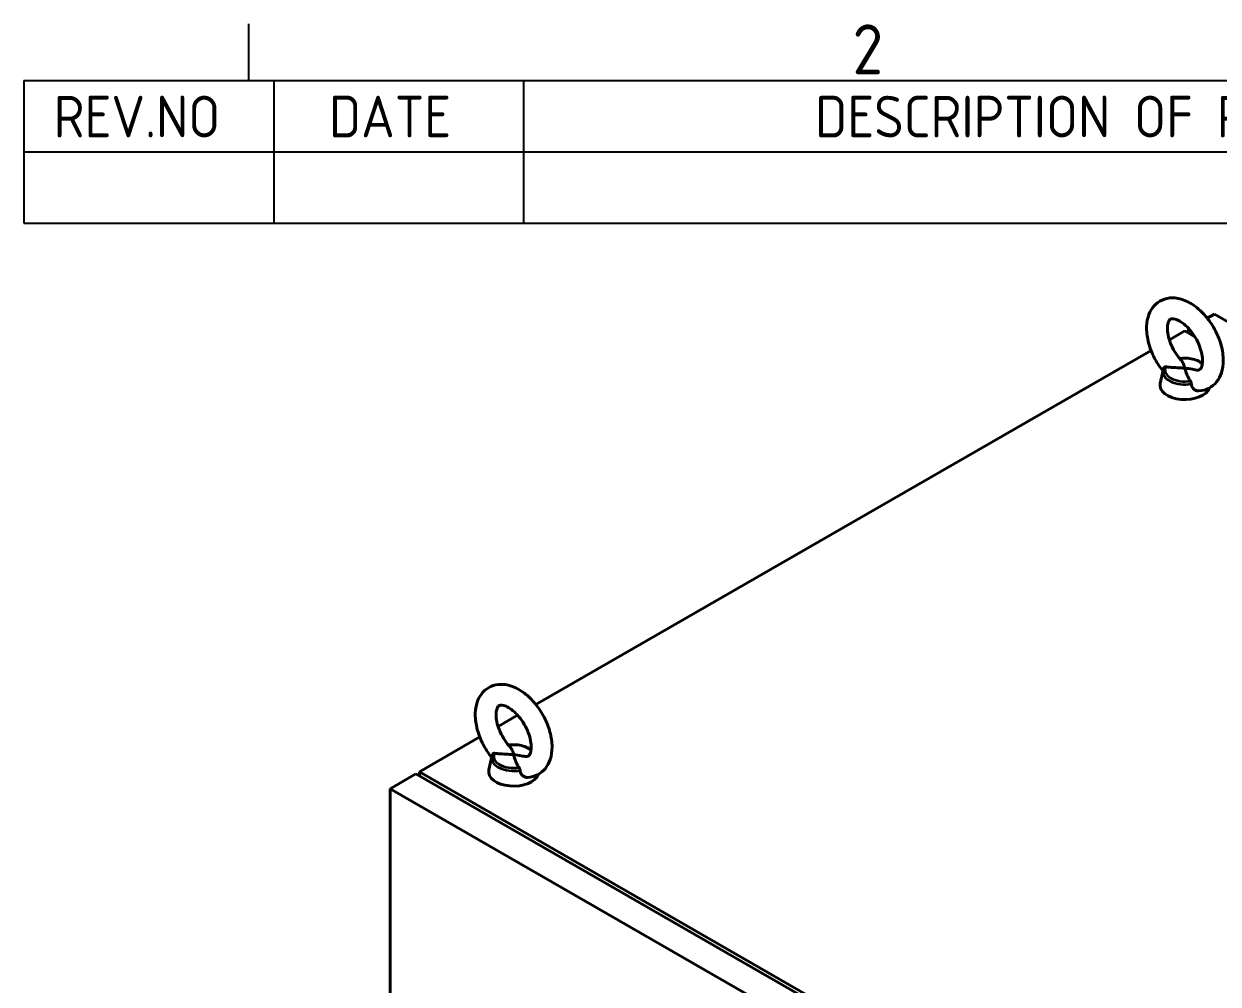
# Model space of a CAD drawing. Header units: millimetres. Extents: x 0 to 4752, y 0 to 3360.
# Drawn here: x 3456 to 4030, y 2846 to 3307 of the extents above; entities that cross this region are included whole.
import ezdxf

# ---------------------------------------------------------------- set-up
doc = ezdxf.new("R2010")
doc.units = ezdxf.units.MM
doc.header["$LTSCALE"] = 8
doc.layers.get('0').update_dxf_attribs({"color": 3, "lineweight": 25})
for name, color, linetype, lineweight in [('가시적인 것(ISO)', 3, 'Continuous', 40), ('가시적인 좁은 것(ISO)', 3, 'Continuous', 35), ('경계(ISO)', 7, 'Continuous', 25), ('기호(ISO)', 5, 'Continuous', 25)]:
    doc.layers.add(name, color=color, linetype=linetype, lineweight=lineweight)
doc.styles.add('ISO ProportionalPSTEK', font='isocp.shx')
doc.styles.add('문자 텍스트_PSTEK_POSCO', font='isocp.shx')

# ---------------------------------------------------------------- blocks, each defined once
blk = doc.blocks.new('경계 Default Border')
at = {"layer": '경계(ISO)'}
blk.add_line((445.5, 410), (445.5, 413.4), dxfattribs=at)
at = {"layer": '경계(ISO)', "color": 2, "insert": (481.753, 410.371), "char_height": 3, "attachment_point": 7, "style": '문자 텍스트_PSTEK_POSCO'}
blk.add_mtext('2', dxfattribs=at)
blk = doc.blocks.new('리비전 내역')
at = {"layer": '기호(ISO)'}
for p, q in [((432, 410), (584, 410)), ((432, 410), (432, 405.72)), ((447, 410), (447, 405.72)), ((462, 410), (462, 405.72)), ((432, 405.72), (584, 405.72)), ((432, 405.72), (432, 401.44)), ((447, 405.72), (447, 401.44)), ((462, 405.72), (462, 401.44)), ((432, 401.44), (584, 401.44))]:
    blk.add_line(p, q, dxfattribs=at)
at = {"layer": '기호(ISO)', "color": 2, "char_height": 2.5, "attachment_point": 7, "style": 'ISO ProportionalPSTEK'}
for s, insert in [('REV.NO', (433.787, 406.583)), ('DATE', (450.314, 406.583)), ('DESCRIPTION OF REVISION', (479.507, 406.583))]:
    blk.add_mtext(s, dxfattribs=dict(at, insert=insert))

msp = doc.modelspace()

# ---------------------------------------------------------------- linework, layer by layer
at = {"layer": '가시적인 것(ISO)'}
for p, q in [((4024.41, 3165.821), (4027.847, 3167.801)), ((4027.847, 3167.801), (4480.396, 2907.196)), ((4013.705, 3159.657), (4006.237, 3155.356)), ((4018.467, 3156.915), (4013.705, 3159.657)), ((4015.402, 3160.634), (4015.604, 3160.751)), ((4015.402, 3160.634), (4015.402, 3158.68)), ((4016.019, 3160.279), (4015.402, 3160.634)), ((3997.431, 3150.285), (3701.969, 2980.14)), ((4003.191, 3140.861), (4001.798, 3134.455)), ((3693.164, 2975.069), (3683.796, 2969.675)), ((3674.99, 2964.604), (3646.01, 2947.915)), ((3680.75, 2955.18), (3679.357, 2948.773)), ((3644.313, 2946.938), (3631.868, 2939.771)), ((3644.313, 2946.938), (4096.861, 2686.333)), ((3646.01, 2947.915), (4098.558, 2687.31)), ((3646.01, 2945.961), (3646.01, 2947.915)), ((3631.868, 2939.771), (3631.868, 2357.678)), ((4084.416, 2679.166), (3631.868, 2939.771))]:
    msp.add_line(p, q, dxfattribs=at)
for centre in [(4013.705, 3133.596), (3691.265, 2947.915)]:
    msp.add_ellipse(centre, major_axis=(12, 0), ratio=0.5758617, start_param=3.0170704, end_param=6.0967361, dxfattribs=at)
for points, knots in [([(4020.374, 3130.882), (4022.105, 3130.971), (4023.846, 3131.426), (4026.758, 3132.994), (4027.959, 3134.009), (4029.96, 3136.483), (4030.723, 3137.961), (4031.868, 3141.414), (4032.142, 3143.432), (4032.138, 3147.841), (4031.782, 3150.251), (4030.482, 3155.063), (4029.535, 3157.462), (4027.169, 3162.018), (4025.756, 3164.175), (4022.566, 3168.086), (4020.789, 3169.838), (4016.955, 3172.763), (4014.895, 3173.933), (4010.7, 3175.387), (4008.558, 3175.722), (4004.731, 3175.336), (4003.054, 3174.808), (4000.251, 3173.136), (3999.1, 3172.071), (3997.184, 3169.501), (3996.468, 3167.971), (3995.427, 3164.407), (3995.214, 3162.331), (3995.357, 3157.846), (3995.782, 3155.419), (3997.208, 3150.609), (3998.21, 3148.226), (4000.508, 3144.026), (4001.741, 3142.177), (4003.108, 3140.48)], [5.2097641, 5.2097641, 5.2097641, 5.2097641, 5.4793499, 5.4793499, 5.7151859, 5.7151859, 5.9715904, 5.9715904, 6.2842709, 6.2842709, 6.6374516, 6.6374516, 6.9915601, 6.9915601, 7.3417333, 7.3417333, 7.6936114, 7.6936114, 8.0497365, 8.0497365, 8.3834784, 8.3834784, 8.6464312, 8.6464312, 8.8821808, 8.8821808, 9.1433214, 9.1433214, 9.462301, 9.462301, 9.8168373, 9.8168373, 10.1703707, 10.1703707, 10.473179, 10.473179, 10.473179, 10.473179]), ([(4018.618, 3141.005), (4019.257, 3140.851), (4019.741, 3140.843), (4020.546, 3140.951), (4020.728, 3141.054), (4021.18, 3141.503), (4021.398, 3141.796), (4021.827, 3142.81), (4022.023, 3143.563), (4022.174, 3145.384), (4022.147, 3146.42), (4021.831, 3148.723), (4021.534, 3149.995), (4020.657, 3152.641), (4020.069, 3154.016), (4018.65, 3156.694), (4017.816, 3157.995), (4016.01, 3160.355), (4015.038, 3161.415), (4013.107, 3163.169), (4012.148, 3163.873), (4010.402, 3164.888), (4009.611, 3165.213), (4008.3, 3165.565), (4007.789, 3165.592), (4006.955, 3165.513), (4006.756, 3165.409), (4006.285, 3165.013), (4005.991, 3164.66), (4005.518, 3163.391), (4005.346, 3162.611), (4005.237, 3160.746), (4005.289, 3159.682), (4005.66, 3157.334), (4005.986, 3156.043), (4006.921, 3153.378), (4007.538, 3152.003), (4009.005, 3149.341), (4009.859, 3148.057), (4011.169, 3146.408), (4011.569, 3145.94), (4011.977, 3145.498)], [4.9948686, 4.9948686, 4.9948686, 4.9948686, 5.2631663, 5.2631663, 5.6480422, 5.6480422, 5.9087614, 5.9087614, 6.1916187, 6.1916187, 6.4538772, 6.4538772, 6.7251276, 6.7251276, 7.0057024, 7.0057024, 7.2905976, 7.2905976, 7.573711, 7.573711, 7.849064, 7.849064, 8.1137144, 8.1137144, 8.3799182, 8.3799182, 8.7399194, 8.7399194, 9.0839926, 9.0839926, 9.3598494, 9.3598494, 9.6226174, 9.6226174, 9.8949576, 9.8949576, 10.1762359, 10.1762359, 10.4612344, 10.4612344, 10.5816892, 10.5816892, 10.5816892, 10.5816892]), ([(4011.19, 3146.394), (4012.172, 3146.54), (4013.186, 3146.599), (4015.322, 3146.539), (4016.442, 3146.398), (4018.566, 3145.903), (4019.57, 3145.548), (4021.045, 3144.798), (4021.58, 3144.46), (4022.057, 3144.082)], [3.6750151, 3.6750151, 3.6750151, 3.6750151, 3.9755648, 3.9755648, 4.3118358, 4.3118358, 4.6501789, 4.6501789, 4.8699921, 4.8699921, 4.8699921, 4.8699921]), ([(4011.977, 3145.498), (4011.994, 3145.479), (4012.011, 3145.46), (4012.446, 3144.974), (4012.784, 3144.398), (4013.317, 3143.13), (4013.519, 3142.437), (4013.705, 3141.772)], [4.07396675, 4.07396675, 4.07396675, 4.07396675, 4.09159775, 4.09159775, 4.530494, 4.530494, 4.96939025, 4.96939025, 4.96939025, 4.96939025]), ([(4003.191, 3140.861), (4003.209, 3140.946), (4003.23, 3141.03), (4003.276, 3141.197), (4003.302, 3141.28), (4003.358, 3141.445), (4003.388, 3141.527), (4003.453, 3141.689), (4003.488, 3141.769), (4003.562, 3141.928), (4003.601, 3142.007), (4003.642, 3142.084)], [2.48071678, 2.48071678, 2.48071678, 2.48071678, 2.51488027, 2.51488027, 2.54904376, 2.54904376, 2.58320725, 2.58320725, 2.61737074, 2.61737074, 2.65153423, 2.65153423, 2.65153423, 2.65153423]), ([(4004.472, 3142.464), (4004.432, 3142.469), (4004.392, 3142.473), (4004.232, 3142.476), (4004.116, 3142.455), (4003.922, 3142.378), (4003.842, 3142.326), (4003.723, 3142.212), (4003.679, 3142.154), (4003.643, 3142.088), (4003.643, 3142.086), (4003.642, 3142.084)], [0.27139292, 0.27139292, 0.27139292, 0.27139292, 0.28808118, 0.28808118, 0.33959091, 0.33959091, 0.3839359, 0.3839359, 0.41833354, 0.41833354, 0.41923995, 0.41923995, 0.41923995, 0.41923995]), ([(4013.705, 3141.772), (4012.55, 3141.879), (4011.279, 3141.957), (4008.782, 3142.094), (4007.557, 3142.158), (4005.824, 3142.3), (4005.128, 3142.37), (4004.472, 3142.464)], [0, 0, 0, 0, 0.4388963, 0.4388963, 0.8777925, 0.8777925, 1.1451987, 1.1451987, 1.1451987, 1.1451987]), ([(4013.705, 3141.772), (4014.861, 3141.665), (4016.131, 3141.509), (4017.796, 3141.191), (4018.211, 3141.102), (4018.618, 3141.004)], [0, 0, 0, 0, 0.43889625, 0.43889625, 0.58546437, 0.58546437, 0.58546437, 0.58546437]), ([(4016.342, 3135.628), (4015.957, 3136.134), (4015.637, 3136.649), (4014.965, 3137.893), (4014.627, 3138.729), (4014.094, 3140.336), (4013.891, 3141.106), (4013.705, 3141.772)], [3.8241915, 3.8241915, 3.8241915, 3.8241915, 4.0915977, 4.0915977, 4.530494, 4.530494, 4.9693903, 4.9693903, 4.9693903, 4.9693903]), ([(4016.796, 3134.266), (4016.789, 3134.387), (4016.772, 3134.515), (4016.721, 3134.765), (4016.689, 3134.885), (4016.609, 3135.128), (4016.561, 3135.248), (4016.457, 3135.459), (4016.402, 3135.549), (4016.342, 3135.628)], [0, 0, 0, 0, 0.05030199, 0.05030199, 0.09676365, 0.09676365, 0.14667675, 0.14667675, 0.19198533, 0.19198533, 0.19198533, 0.19198533]), ([(4020.374, 3130.882), (4020.069, 3130.866), (4019.76, 3130.893), (4018.941, 3131.084), (4018.451, 3131.328), (4017.636, 3132.02), (4017.316, 3132.449), (4016.923, 3133.357), (4016.823, 3133.802), (4016.796, 3134.266)], [1.29225661, 1.29225661, 1.29225661, 1.29225661, 1.43584134, 1.43584134, 1.68063298, 1.68063298, 1.91383984, 1.91383984, 2.10739417, 2.10739417, 2.10739417, 2.10739417]), ([(3697.933, 2945.2), (3699.664, 2945.29), (3701.405, 2945.744), (3704.317, 2947.312), (3705.518, 2948.328), (3707.52, 2950.802), (3708.282, 2952.28), (3709.428, 2955.733), (3709.701, 2957.751), (3709.697, 2962.159), (3709.341, 2964.57), (3708.042, 2969.381), (3707.094, 2971.781), (3704.728, 2976.336), (3703.315, 2978.493), (3700.125, 2982.404), (3698.348, 2984.157), (3694.514, 2987.081), (3692.455, 2988.251), (3688.259, 2989.706), (3686.117, 2990.041), (3682.291, 2989.655), (3680.613, 2989.127), (3677.811, 2987.455), (3676.659, 2986.39), (3674.744, 2983.82), (3674.027, 2982.289), (3672.986, 2978.726), (3672.774, 2976.65), (3672.917, 2972.164), (3673.341, 2969.738), (3674.767, 2964.928), (3675.77, 2962.545), (3678.068, 2958.345), (3679.3, 2956.496), (3680.667, 2954.799)], [5.2097641, 5.2097641, 5.2097641, 5.2097641, 5.4793499, 5.4793499, 5.7151859, 5.7151859, 5.9715904, 5.9715904, 6.2842709, 6.2842709, 6.6374516, 6.6374516, 6.9915601, 6.9915601, 7.3417333, 7.3417333, 7.6936114, 7.6936114, 8.0497365, 8.0497365, 8.3834784, 8.3834784, 8.6464312, 8.6464312, 8.8821808, 8.8821808, 9.1433214, 9.1433214, 9.462301, 9.462301, 9.8168373, 9.8168373, 10.1703707, 10.1703707, 10.473179, 10.473179, 10.473179, 10.473179]), ([(3696.178, 2955.324), (3696.816, 2955.17), (3697.3, 2955.162), (3698.105, 2955.27), (3698.287, 2955.373), (3698.739, 2955.822), (3698.958, 2956.114), (3699.386, 2957.128), (3699.582, 2957.882), (3699.733, 2959.702), (3699.706, 2960.738), (3699.39, 2963.041), (3699.093, 2964.314), (3698.217, 2966.96), (3697.629, 2968.335), (3696.21, 2971.013), (3695.376, 2972.314), (3693.569, 2974.674), (3692.597, 2975.734), (3690.666, 2977.488), (3689.707, 2978.191), (3687.961, 2979.207), (3687.171, 2979.531), (3685.86, 2979.883), (3685.349, 2979.911), (3684.515, 2979.831), (3684.316, 2979.728), (3683.844, 2979.332), (3683.55, 2978.979), (3683.077, 2977.709), (3682.905, 2976.929), (3682.797, 2975.065), (3682.849, 2974.001), (3683.219, 2971.652), (3683.546, 2970.362), (3684.48, 2967.697), (3685.097, 2966.321), (3686.565, 2963.66), (3687.419, 2962.376), (3688.728, 2960.726), (3689.128, 2960.258), (3689.536, 2959.817)], [4.9948686, 4.9948686, 4.9948686, 4.9948686, 5.2631663, 5.2631663, 5.6480422, 5.6480422, 5.9087614, 5.9087614, 6.1916187, 6.1916187, 6.4538772, 6.4538772, 6.7251276, 6.7251276, 7.0057024, 7.0057024, 7.2905976, 7.2905976, 7.573711, 7.573711, 7.849064, 7.849064, 8.1137144, 8.1137144, 8.3799182, 8.3799182, 8.7399194, 8.7399194, 9.0839926, 9.0839926, 9.3598494, 9.3598494, 9.6226174, 9.6226174, 9.8949576, 9.8949576, 10.1762359, 10.1762359, 10.4612344, 10.4612344, 10.5816892, 10.5816892, 10.5816892, 10.5816892]), ([(3688.749, 2960.713), (3689.731, 2960.858), (3690.746, 2960.918), (3692.882, 2960.858), (3694.001, 2960.717), (3696.126, 2960.221), (3697.129, 2959.866), (3698.604, 2959.117), (3699.139, 2958.779), (3699.616, 2958.401)], [3.6750151, 3.6750151, 3.6750151, 3.6750151, 3.9755648, 3.9755648, 4.3118358, 4.3118358, 4.6501789, 4.6501789, 4.8699921, 4.8699921, 4.8699921, 4.8699921]), ([(3680.75, 2955.18), (3680.768, 2955.265), (3680.789, 2955.349), (3680.836, 2955.516), (3680.861, 2955.599), (3680.917, 2955.764), (3680.948, 2955.846), (3681.012, 2956.008), (3681.047, 2956.088), (3681.121, 2956.247), (3681.16, 2956.325), (3681.201, 2956.403)], [2.48071678, 2.48071678, 2.48071678, 2.48071678, 2.51488027, 2.51488027, 2.54904376, 2.54904376, 2.58320725, 2.58320725, 2.61737074, 2.61737074, 2.65153423, 2.65153423, 2.65153423, 2.65153423]), ([(3682.031, 2956.782), (3681.991, 2956.788), (3681.952, 2956.791), (3681.791, 2956.795), (3681.675, 2956.774), (3681.481, 2956.696), (3681.401, 2956.645), (3681.282, 2956.53), (3681.238, 2956.473), (3681.203, 2956.406), (3681.202, 2956.405), (3681.201, 2956.403)], [0.27139292, 0.27139292, 0.27139292, 0.27139292, 0.28808118, 0.28808118, 0.33959091, 0.33959091, 0.3839359, 0.3839359, 0.41833354, 0.41833354, 0.41923995, 0.41923995, 0.41923995, 0.41923995]), ([(3691.265, 2956.091), (3690.109, 2956.198), (3688.839, 2956.275), (3686.342, 2956.413), (3685.116, 2956.477), (3683.383, 2956.619), (3682.687, 2956.689), (3682.031, 2956.782)], [0, 0, 0, 0, 0.4388963, 0.4388963, 0.8777925, 0.8777925, 1.1451987, 1.1451987, 1.1451987, 1.1451987]), ([(3689.536, 2959.817), (3689.553, 2959.798), (3689.57, 2959.779), (3690.005, 2959.292), (3690.343, 2958.717), (3690.876, 2957.449), (3691.079, 2956.756), (3691.265, 2956.091)], [4.07396675, 4.07396675, 4.07396675, 4.07396675, 4.09159775, 4.09159775, 4.530494, 4.530494, 4.96939025, 4.96939025, 4.96939025, 4.96939025]), ([(3691.265, 2956.091), (3692.42, 2955.984), (3693.69, 2955.828), (3695.356, 2955.51), (3695.77, 2955.421), (3696.177, 2955.323)], [0, 0, 0, 0, 0.43889625, 0.43889625, 0.58546437, 0.58546437, 0.58546437, 0.58546437]), ([(3693.902, 2949.946), (3693.517, 2950.452), (3693.197, 2950.968), (3692.524, 2952.211), (3692.186, 2953.047), (3691.653, 2954.655), (3691.451, 2955.425), (3691.265, 2956.091)], [3.8241915, 3.8241915, 3.8241915, 3.8241915, 4.0915977, 4.0915977, 4.530494, 4.530494, 4.9693903, 4.9693903, 4.9693903, 4.9693903]), ([(3694.356, 2948.585), (3694.349, 2948.706), (3694.331, 2948.834), (3694.28, 2949.083), (3694.248, 2949.204), (3694.169, 2949.447), (3694.121, 2949.567), (3694.016, 2949.778), (3693.961, 2949.868), (3693.902, 2949.946)], [0, 0, 0, 0, 0.05030199, 0.05030199, 0.09676365, 0.09676365, 0.14667675, 0.14667675, 0.19198533, 0.19198533, 0.19198533, 0.19198533]), ([(3697.933, 2945.2), (3697.628, 2945.185), (3697.32, 2945.212), (3696.501, 2945.403), (3696.01, 2945.647), (3695.196, 2946.339), (3694.875, 2946.768), (3694.482, 2947.676), (3694.382, 2948.121), (3694.356, 2948.585)], [1.29225661, 1.29225661, 1.29225661, 1.29225661, 1.43584134, 1.43584134, 1.68063298, 1.68063298, 1.91383984, 1.91383984, 2.10739417, 2.10739417, 2.10739417, 2.10739417])]:
    msp.add_open_spline(points, degree=3, knots=knots, dxfattribs=at)
at = {"layer": '가시적인 좁은 것(ISO)'}
for centre, major_axis, start_param, end_param in [((4013.705, 3140.945), (9.603, 0), 0.5270746, 1.8268126), ((4013.705, 3140.103), (-10.597, 0), 6.158663, 8.1499891), ((4013.705, 3140.945), (-9.603, 0), 6.0049841, 8.1321829), ((3691.265, 2955.264), (9.603, 0), 0.5270746, 1.8268126), ((3691.265, 2954.422), (-10.597, 0), 6.158663, 8.1499891), ((3691.265, 2955.264), (-9.603, 0), 6.0049841, 8.1321829)]:
    msp.add_ellipse(centre, major_axis=major_axis, ratio=0.5758617, start_param=start_param, end_param=end_param, dxfattribs=at)

# ---------------------------------------------------------------- block references
at = {"xscale": 8, "yscale": 8, "zscale": 8}
msp.add_blockref('경계 Default Border', (0, 0), dxfattribs=at)
at = {"layer": '기호(ISO)', "xscale": 8, "yscale": 8, "zscale": 8}
msp.add_blockref('리비전 내역', (0, 0), dxfattribs=at)

doc.saveas('drawing.dxf')
